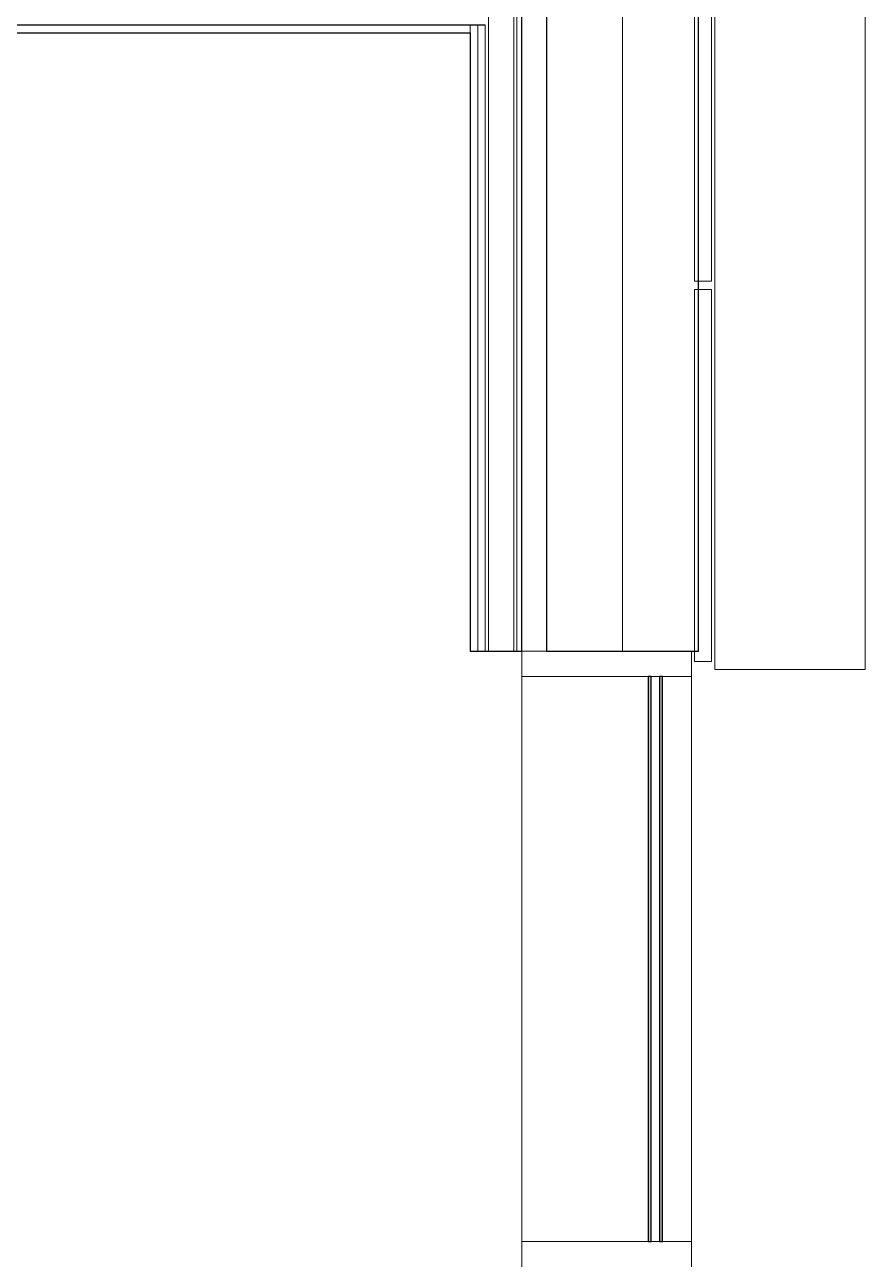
# Model space of a CAD drawing. Header units: millimetres. Extents: x 90978 to 295199, y -4084 to 97293.
# Drawn here: x 229820 to 231478, y 22936 to 25377 of the extents above; entities that cross this region are included whole.
import ezdxf

# ---------------------------------------------------------------- set-up
doc = ezdxf.new("R2010")
doc.units = ezdxf.units.MM
doc.header["$MEASUREMENT"] = 0
for name, color, linetype, lineweight in [('CSM-STL-XX-ZZ-M3-A-XXXX-00001_detached _19_04_21__rvt-1-Level 0$0$A-GLAZ-CURT', 7, 'CONTINUOUS', 9), ('CSM-STL-XX-ZZ-M3-A-XXXX-00001_detached _19_04_21__rvt-1-Level 0$0$A-GLAZ-CWMG', 7, 'CONTINUOUS', 9), ('CSM-STL-XX-ZZ-M3-A-XXXX-00001_detached _19_04_21__rvt-1-Level 0$0$A-WALL', 7, 'CONTINUOUS', 9), ('CSM-STL-XX-ZZ-M3-A-XXXX-00001_detached _19_04_21__rvt-1-Level 0$0$I-WALL', 7, 'CONTINUOUS', 9)]:
    doc.layers.add(name, color=color, linetype=linetype, lineweight=lineweight)

msp = doc.modelspace()

# ---------------------------------------------------------------- hatches: boundary and pattern name
at = {"layer": 'CSM-STL-XX-ZZ-M3-A-XXXX-00001_detached _19_04_21__rvt-1-Level 0$0$A-GLAZ-CURT'}
h = msp.add_hatch(color=256, dxfattribs=at)
h.paths.add_polyline_path([(231049.8, 22977.2), (231055.8, 22977.2), (231055.8, 24091.2), (231049.8, 24091.2), (231049.8, 23589.6)], flags=0)
h.paths.add_polyline_path([(231071.8, 22977.2), (231077.8, 22977.2), (231077.8, 24091.2), (231071.8, 24091.2), (231071.8, 23589.6)], flags=0)

# ---------------------------------------------------------------- linework, layer by layer
at = {"layer": 'CSM-STL-XX-ZZ-M3-A-XXXX-00001_detached _19_04_21__rvt-1-Level 0$0$A-GLAZ-CURT', "lineweight": 20}
for p, q in [((231140.8, 27144.2), (231140.8, 24871.2)), ((231174.8, 24871.2), (231174.8, 27144.2)), ((231140.8, 24871.2), (231174.8, 24871.2)), ((231140.8, 24855.2), (231140.8, 24121.2)), ((231174.8, 24855.2), (231140.8, 24855.2)), ((231174.8, 24121.2), (231174.8, 24855.2)), ((231140.8, 24121.2), (231174.8, 24121.2))]:
    msp.add_line(p, q, dxfattribs=at)
at = {"layer": 'CSM-STL-XX-ZZ-M3-A-XXXX-00001_detached _19_04_21__rvt-1-Level 0$0$A-GLAZ-CURT', "lineweight": 30}
for p, q in [((231055.8, 24091.2), (231049.8, 24091.2)), ((231049.8, 24091.2), (231049.8, 22977.2)), ((231055.8, 22977.2), (231055.8, 24091.2)), ((231077.8, 24091.2), (231071.8, 24091.2)), ((231071.8, 24091.2), (231071.8, 22977.2)), ((231077.8, 22977.2), (231077.8, 24091.2)), ((231049.8, 22977.2), (231055.8, 22977.2)), ((231071.8, 22977.2), (231077.8, 22977.2))]:
    msp.add_line(p, q, dxfattribs=at)
at = {"layer": 'CSM-STL-XX-ZZ-M3-A-XXXX-00001_detached _19_04_21__rvt-1-Level 0$0$A-GLAZ-CWMG', "lineweight": 20}
for p, q in [((230800.3, 24141.2), (230800.3, 24091.2)), ((231135.3, 24141.2), (230800.3, 24141.2)), ((231135.3, 24091.2), (231135.3, 24141.2)), ((230800.3, 24091.2), (231135.3, 24091.2))]:
    msp.add_line(p, q, dxfattribs=at)
at = {"layer": 'CSM-STL-XX-ZZ-M3-A-XXXX-00001_detached _19_04_21__rvt-1-Level 0$0$A-GLAZ-CWMG'}
for p, q in [((230800.3, 22977.2), (230800.3, 24091.2)), ((231135.3, 22977.2), (231135.3, 24091.2))]:
    msp.add_line(p, q, dxfattribs=at)
at = {"layer": 'CSM-STL-XX-ZZ-M3-A-XXXX-00001_detached _19_04_21__rvt-1-Level 0$0$A-GLAZ-CWMG', "lineweight": 20, "extrusion": (0, 0, -1)}
for p, q in [((230800.3, 22977.2), (230800.3, 22927.2)), ((231135.3, 22977.2), (230800.3, 22977.2)), ((231135.3, 22927.2), (231135.3, 22977.2))]:
    msp.add_line(p, q, dxfattribs=at)
at = {"layer": 'CSM-STL-XX-ZZ-M3-A-XXXX-00001_detached _19_04_21__rvt-1-Level 0$0$A-WALL', "lineweight": 30}
for p, q in [((230848.8, 27180.2), (230848.8, 24141.2)), ((231148.8, 24141.2), (231148.8, 27160.2)), ((230848.8, 24141.2), (231148.8, 24141.2))]:
    msp.add_line(p, q, dxfattribs=at)
at = {"layer": 'CSM-STL-XX-ZZ-M3-A-XXXX-00001_detached _19_04_21__rvt-1-Level 0$0$A-WALL'}
for p, q in [((230998.8, 27160.2), (230998.8, 24141.2)), ((231180.8, 24105.2), (231180.8, 27160.2)), ((231477.8, 27160.2), (231477.8, 24105.2)), ((230734.3, 25463.2), (230734.3, 24141.2)), ((230784.3, 25463.2), (230784.3, 24141.2)), ((230790.3, 25463.2), (230790.3, 24141.2)), ((230698.3, 25377.2), (223988.7, 25377.2)), ((230698.3, 25376.2), (223988.7, 25376.2)), ((230698.3, 25377.2), (230728.3, 25377.2)), ((230698.3, 25361.2), (230698.3, 25376.2)), ((230698.3, 25376.2), (230713.3, 25376.2)), ((230713.3, 25376.2), (230728.3, 25376.2)), ((230713.3, 25376.2), (230713.3, 24141.2)), ((230728.3, 25377.2), (230728.3, 25376.2)), ((230728.3, 25377.2), (230728.3, 25376.2)), ((230728.3, 25376.2), (230728.3, 24141.2)), ((231180.8, 24105.2), (231477.8, 24105.2))]:
    msp.add_line(p, q, dxfattribs=at)
at = {"layer": 'CSM-STL-XX-ZZ-M3-A-XXXX-00001_detached _19_04_21__rvt-1-Level 0$0$I-WALL', "lineweight": 30}
for p, q in [((230800.3, 24141.2), (230800.3, 25463.2)), ((223988.7, 25361.2), (230698.3, 25361.2)), ((230698.3, 25361.2), (230698.3, 24141.2)), ((230698.3, 24141.2), (230800.3, 24141.2))]:
    msp.add_line(p, q, dxfattribs=at)

doc.saveas('drawing.dxf')
